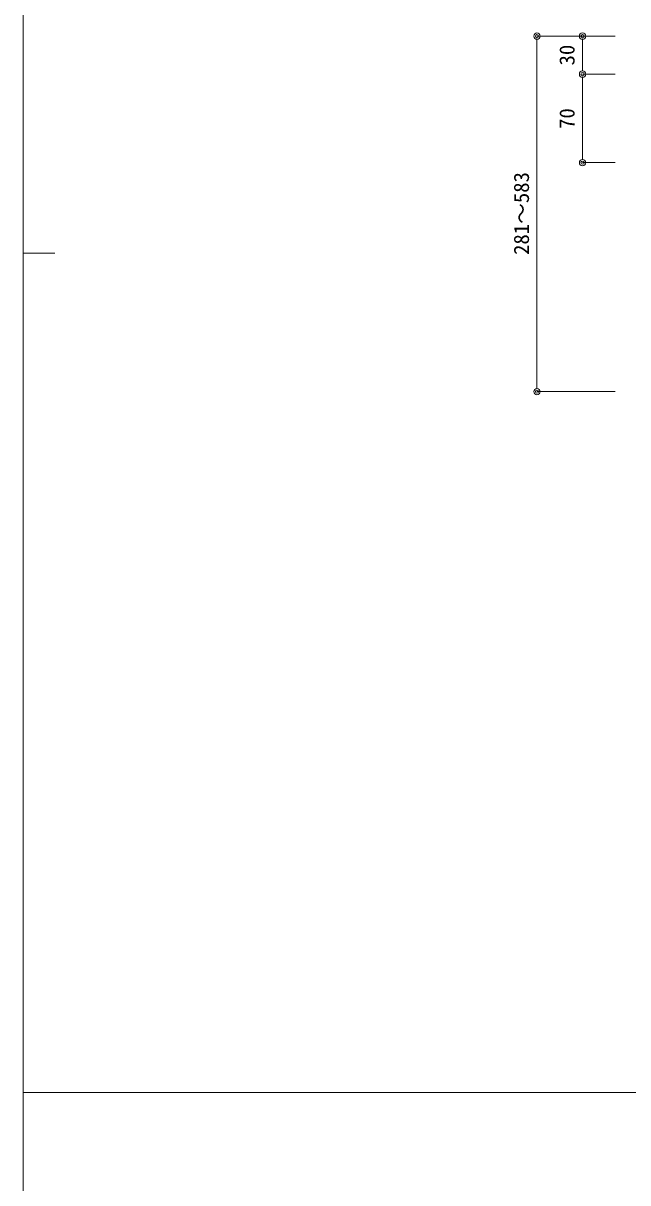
# Model space of a CAD drawing. Units: millimetres on the paper. Extents: x -401 to 401, y -279 to 279.
# Drawn here: x -400.7 to -305, y -1 to 182.3 of the extents above; entities that cross this region are included whole.
import ezdxf
from ezdxf.enums import TextEntityAlignment as Align

# ---------------------------------------------------------------- set-up
doc = ezdxf.new("R2010")
doc.units = ezdxf.units.MM
for name, color, linetype, lineweight in [('0-0_A-C01-補助線(非印刷)', 4, 'Continuous', 9), ('0-3_0-A01-枠A', 4, 'Continuous', 9), ('0-8_0-A11-寸法_詳細', 5, 'Continuous', 9), ('0-9_0', 7, 'Continuous', 9)]:
    doc.layers.add(name, color=color, linetype=linetype, lineweight=lineweight)
doc.styles.add('ＭＳ ゴシック', font='')
doc.styles.get('ＭＳ ゴシック').set_extended_font_data('MS Gothic')

# ---------------------------------------------------------------- blocks, each defined once
blk = doc.blocks.new('_Dot')
at = {"layer": '0-9_0'}
blk.add_line((-0.5, 0), (-1, 0), dxfattribs=at)
for radius in [0.5, 0.25]:
    blk.add_circle((0, 0), radius, dxfattribs=at)

msp = doc.modelspace()

# ---------------------------------------------------------------- linework, layer by layer
at = {"layer": '0-0_A-C01-補助線(非印刷)'}
for p, q in [((-400.667, 146), (-395.667, 146)), ((-400.667, 13.333), (400.667, 13.333)), ((-400.667, 13.333), (-395.667, 13.333))]:
    msp.add_line(p, q, dxfattribs=at)
at = {"layer": '0-3_0-A01-枠A'}
msp.add_line((-400.667, 278.667), (-400.667, -278.667), dxfattribs=at)
at = {"layer": '0-8_0-A11-寸法_詳細'}
for p, q in [((-307.016, 180.301), (-319.392, 180.301)), ((-307.016, 180.301), (-312.178, 180.301)), ((-319.392, 179.301), (-319.392, 125.101)), ((-312.178, 179.301), (-312.178, 175.301)), ((-307.016, 174.301), (-312.178, 174.301)), ((-307.016, 174.301), (-312.178, 174.301)), ((-312.178, 173.301), (-312.178, 161.301)), ((-307.016, 160.301), (-312.178, 160.301)), ((-307.016, 124.101), (-319.392, 124.101))]:
    msp.add_line(p, q, dxfattribs=at)

# ---------------------------------------------------------------- block references
for p, rotation in [((-319.392, 180.301), 90), ((-312.178, 180.301), 90), ((-312.178, 174.301), 270), ((-312.178, 174.301), 90), ((-312.178, 160.301), 270), ((-319.392, 124.101), 270)]:
    msp.add_blockref('_Dot', p, dxfattribs=dict(at, rotation=rotation))

# ---------------------------------------------------------------- texts
at = {"layer": '0-8_0-A11-寸法_詳細', "style": 'ＭＳ ゴシック'}
for s, p in [('30', (-312.716, 175.669)), ('70', (-312.716, 165.638)), ('281～583', (-319.93, 145.718))]:
    msp.add_text(s, height=2.405, rotation=90, dxfattribs=at).set_placement(p, align=Align.BOTTOM_LEFT)

doc.saveas('drawing.dxf')
